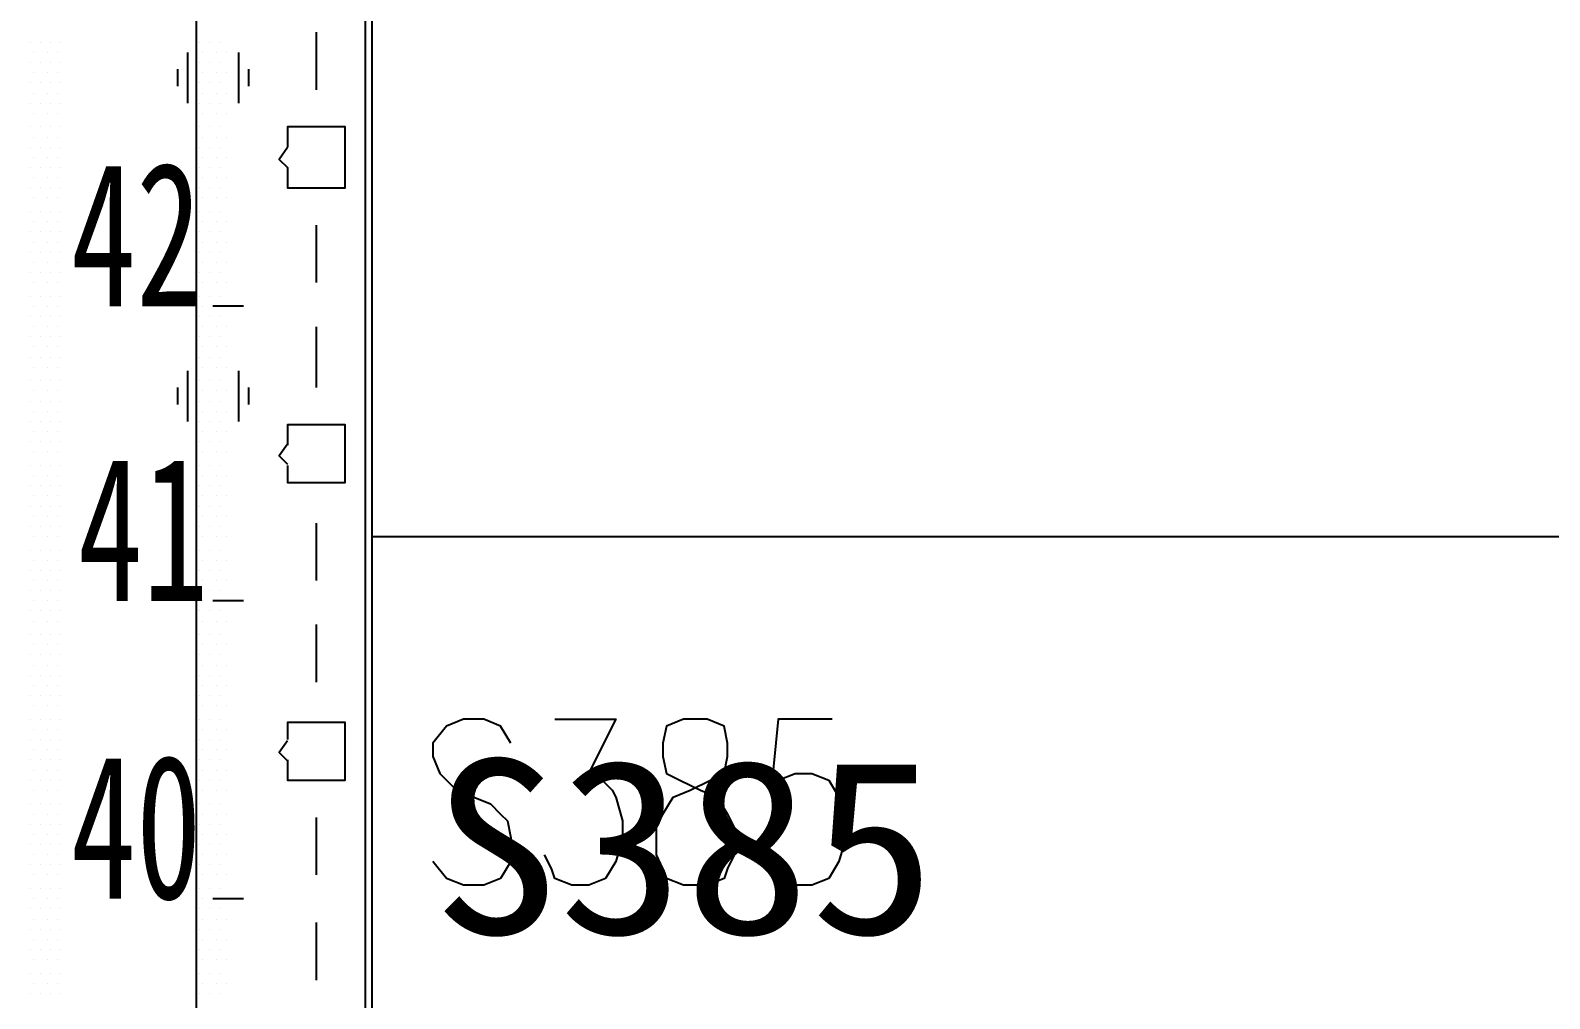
# Model space of a CAD drawing. Header units: metres. Extents: x 17 to 1264, y 17 to 859.
# Drawn here: x 324.4 to 389.1, y 632.5 to 673.7 of the extents above; entities that cross this region are included whole.
import ezdxf

# ---------------------------------------------------------------- set-up
doc = ezdxf.new("R2010")
doc.units = ezdxf.units.M
for name, color, linetype in [('LINES', 7, 'Continuous'), ('POLYLINES', 4, 'Continuous'), ('RECTS', 7, 'Continuous'), ('TEXTS', 3, 'Continuous')]:
    doc.layers.add(name, color=color, linetype=linetype)

msp = doc.modelspace()

# ---------------------------------------------------------------- linework, layer by layer
at = {"layer": 'LINES'}
for p, q in [((338.97, 144.86), (338.97, 740.16)), ((324.43, 673.2), (324.43, 673.2)), ((324.86, 673.2), (324.86, 673.2)), ((325.29, 673.2), (325.29, 673.2)), ((325.72, 673.2), (325.72, 673.2)), ((331.63, 673.2), (331.63, 673.2)), ((332.06, 673.2), (332.06, 673.2)), ((332.49, 673.2), (332.49, 673.2)), ((336.59, 673.63), (336.59, 671.18)), ((324.57, 672.77), (324.57, 672.77)), ((325.15, 672.77), (325.15, 672.77)), ((325.58, 672.77), (325.58, 672.77)), ((331.12, 672.77), (331.12, 670.61)), ((331.77, 672.77), (331.77, 672.77)), ((332.35, 672.77), (332.35, 672.77)), ((332.78, 672.77), (332.78, 672.77)), ((333.28, 672.77), (333.28, 670.61)), ((324.43, 672.34), (324.43, 672.34)), ((324.57, 671.9), (324.57, 671.9)), ((324.86, 672.34), (324.86, 672.34)), ((325.15, 671.9), (325.15, 671.9)), ((325.29, 672.34), (325.29, 672.34)), ((325.58, 671.9), (325.58, 671.9)), ((325.72, 672.34), (325.72, 672.34)), ((330.69, 672.05), (330.69, 671.33)), ((331.63, 672.34), (331.63, 672.34)), ((331.77, 671.9), (331.77, 671.9)), ((332.06, 672.34), (332.06, 672.34)), ((332.35, 671.9), (332.35, 671.9)), ((332.49, 672.34), (332.49, 672.34)), ((332.78, 671.9), (332.78, 671.9)), ((333.71, 672.05), (333.71, 671.33)), ((324.43, 671.47), (324.43, 671.47)), ((324.86, 671.47), (324.86, 671.47)), ((325.29, 671.47), (325.29, 671.47)), ((325.72, 671.47), (325.72, 671.47)), ((331.63, 671.47), (331.63, 671.47)), ((332.06, 671.47), (332.06, 671.47)), ((332.49, 671.47), (332.49, 671.47)), ((324.43, 670.61), (324.43, 670.61)), ((324.57, 671.04), (324.57, 671.04)), ((324.86, 670.61), (324.86, 670.61)), ((325.15, 671.04), (325.15, 671.04)), ((325.29, 670.61), (325.29, 670.61)), ((325.58, 671.04), (325.58, 671.04)), ((325.72, 670.61), (325.72, 670.61)), ((331.63, 670.61), (331.63, 670.61)), ((331.77, 671.04), (331.77, 671.04)), ((332.06, 670.61), (332.06, 670.61)), ((332.35, 671.04), (332.35, 671.04)), ((332.49, 670.61), (332.49, 670.61)), ((332.78, 671.04), (332.78, 671.04)), ((324.57, 670.18), (324.57, 670.18)), ((325.15, 670.18), (325.15, 670.18)), ((325.58, 670.18), (325.58, 670.18)), ((331.77, 670.18), (331.77, 670.18)), ((332.35, 670.18), (332.35, 670.18)), ((332.78, 670.18), (332.78, 670.18)), ((324.43, 669.6), (324.43, 669.6)), ((324.57, 669.17), (324.57, 669.17)), ((324.86, 669.6), (324.86, 669.6)), ((325.15, 669.17), (325.15, 669.17)), ((325.29, 669.6), (325.29, 669.6)), ((325.58, 669.17), (325.58, 669.17)), ((325.72, 669.6), (325.72, 669.6)), ((331.63, 669.6), (331.63, 669.6)), ((331.77, 669.17), (331.77, 669.17)), ((332.06, 669.6), (332.06, 669.6)), ((332.35, 669.17), (332.35, 669.17)), ((332.49, 669.6), (332.49, 669.6)), ((332.78, 669.17), (332.78, 669.17)), ((324.43, 668.74), (324.43, 668.74)), ((324.86, 668.74), (324.86, 668.74)), ((325.29, 668.74), (325.29, 668.74)), ((325.72, 668.74), (325.72, 668.74)), ((331.63, 668.74), (331.63, 668.74)), ((332.06, 668.74), (332.06, 668.74)), ((332.49, 668.74), (332.49, 668.74)), ((324.43, 667.87), (324.43, 667.87)), ((324.57, 668.3), (324.57, 668.3)), ((324.86, 667.87), (324.86, 667.87)), ((325.15, 668.3), (325.15, 668.3)), ((325.29, 667.87), (325.29, 667.87)), ((325.58, 668.3), (325.58, 668.3)), ((325.72, 667.87), (325.72, 667.87)), ((331.63, 667.87), (331.63, 667.87)), ((331.77, 668.3), (331.77, 668.3)), ((332.06, 667.87), (332.06, 667.87)), ((332.35, 668.3), (332.35, 668.3)), ((332.49, 667.87), (332.49, 667.87)), ((332.78, 668.3), (332.78, 668.3)), ((324.57, 667.44), (324.57, 667.44)), ((325.15, 667.44), (325.15, 667.44)), ((325.58, 667.44), (325.58, 667.44)), ((331.77, 667.44), (331.77, 667.44)), ((332.35, 667.44), (332.35, 667.44)), ((332.78, 667.44), (332.78, 667.44)), ((324.43, 667.01), (324.43, 667.01)), ((324.57, 666.58), (324.57, 666.58)), ((324.86, 667.01), (324.86, 667.01)), ((325.15, 666.58), (325.15, 666.58)), ((325.29, 667.01), (325.29, 667.01)), ((325.58, 666.58), (325.58, 666.58)), ((325.72, 667.01), (325.72, 667.01)), ((331.63, 667.01), (331.63, 667.01)), ((331.77, 666.58), (331.77, 666.58)), ((332.06, 667.01), (332.06, 667.01)), ((332.35, 666.58), (332.35, 666.58)), ((332.49, 667.01), (332.49, 667.01)), ((332.78, 666.58), (332.78, 666.58)), ((324.43, 666), (324.43, 666)), ((324.86, 666), (324.86, 666)), ((325.29, 666), (325.29, 666)), ((325.72, 666), (325.72, 666)), ((331.63, 666), (331.63, 666)), ((332.06, 666), (332.06, 666)), ((332.49, 666), (332.49, 666)), ((324.57, 665.57), (324.57, 665.57)), ((325.15, 665.57), (325.15, 665.57)), ((325.58, 665.57), (325.58, 665.57)), ((331.77, 665.57), (331.77, 665.57)), ((332.35, 665.57), (332.35, 665.57)), ((332.78, 665.57), (332.78, 665.57)), ((336.59, 665.42), (336.59, 662.98)), ((324.43, 665.14), (324.43, 665.14)), ((324.57, 664.7), (324.57, 664.7)), ((324.86, 665.14), (324.86, 665.14)), ((325.15, 664.7), (325.15, 664.7)), ((325.29, 665.14), (325.29, 665.14)), ((325.58, 664.7), (325.58, 664.7)), ((325.72, 665.14), (325.72, 665.14)), ((331.63, 665.14), (331.63, 665.14)), ((331.77, 664.7), (331.77, 664.7)), ((332.06, 665.14), (332.06, 665.14)), ((332.35, 664.7), (332.35, 664.7)), ((332.49, 665.14), (332.49, 665.14)), ((332.78, 664.7), (332.78, 664.7)), ((324.43, 664.27), (324.43, 664.27)), ((324.86, 664.27), (324.86, 664.27)), ((325.29, 664.27), (325.29, 664.27)), ((325.72, 664.27), (325.72, 664.27)), ((331.63, 664.27), (331.63, 664.27)), ((332.06, 664.27), (332.06, 664.27)), ((332.49, 664.27), (332.49, 664.27)), ((324.43, 663.41), (324.43, 663.41)), ((324.57, 663.84), (324.57, 663.84)), ((324.86, 663.41), (324.86, 663.41)), ((325.15, 663.84), (325.15, 663.84)), ((325.29, 663.41), (325.29, 663.41)), ((325.58, 663.84), (325.58, 663.84)), ((325.72, 663.41), (325.72, 663.41)), ((331.63, 663.41), (331.63, 663.41)), ((331.77, 663.84), (331.77, 663.84)), ((332.06, 663.41), (332.06, 663.41)), ((332.35, 663.84), (332.35, 663.84)), ((332.49, 663.41), (332.49, 663.41)), ((332.78, 663.84), (332.78, 663.84)), ((324.57, 662.98), (324.57, 662.98)), ((325.15, 662.98), (325.15, 662.98)), ((325.58, 662.98), (325.58, 662.98)), ((331.77, 662.98), (331.77, 662.98)), ((332.35, 662.98), (332.35, 662.98)), ((332.78, 662.98), (332.78, 662.98)), ((324.43, 662.4), (324.43, 662.4)), ((324.86, 662.4), (324.86, 662.4)), ((325.29, 662.4), (325.29, 662.4)), ((325.72, 662.4), (325.72, 662.4)), ((331.63, 662.4), (331.63, 662.4)), ((332.06, 662.4), (332.06, 662.4)), ((332.49, 662.4), (332.49, 662.4)), ((324.43, 661.54), (324.43, 661.54)), ((324.57, 661.97), (324.57, 661.97)), ((324.86, 661.54), (324.86, 661.54)), ((325.15, 661.97), (325.15, 661.97)), ((325.29, 661.54), (325.29, 661.54)), ((325.58, 661.97), (325.58, 661.97)), ((325.72, 661.54), (325.72, 661.54)), ((331.63, 661.54), (331.63, 661.54)), ((331.77, 661.97), (331.77, 661.97)), ((332.06, 661.54), (332.06, 661.54)), ((333.5, 661.97), (332.2, 661.97)), ((332.35, 661.97), (332.35, 661.97)), ((332.49, 661.54), (332.49, 661.54)), ((332.78, 661.97), (332.78, 661.97)), ((324.57, 661.1), (324.57, 661.1)), ((325.15, 661.1), (325.15, 661.1)), ((325.58, 661.1), (325.58, 661.1)), ((331.77, 661.1), (331.77, 661.1)), ((332.35, 661.1), (332.35, 661.1)), ((332.78, 661.1), (332.78, 661.1)), ((336.59, 661.1), (336.59, 658.51)), ((324.43, 660.67), (324.43, 660.67)), ((324.57, 660.24), (324.57, 660.24)), ((324.86, 660.67), (324.86, 660.67)), ((325.15, 660.24), (325.15, 660.24)), ((325.29, 660.67), (325.29, 660.67)), ((325.58, 660.24), (325.58, 660.24)), ((325.72, 660.67), (325.72, 660.67)), ((331.63, 660.67), (331.63, 660.67)), ((331.77, 660.24), (331.77, 660.24)), ((332.06, 660.67), (332.06, 660.67)), ((332.35, 660.24), (332.35, 660.24)), ((332.49, 660.67), (332.49, 660.67)), ((332.78, 660.24), (332.78, 660.24)), ((324.43, 659.81), (324.43, 659.81)), ((324.86, 659.81), (324.86, 659.81)), ((325.29, 659.81), (325.29, 659.81)), ((325.72, 659.81), (325.72, 659.81)), ((331.63, 659.81), (331.63, 659.81)), ((332.06, 659.81), (332.06, 659.81)), ((332.49, 659.81), (332.49, 659.81)), ((324.43, 658.8), (324.43, 658.8)), ((324.57, 659.38), (324.57, 659.38)), ((324.86, 658.8), (324.86, 658.8)), ((325.15, 659.38), (325.15, 659.38)), ((325.29, 658.8), (325.29, 658.8)), ((325.58, 659.38), (325.58, 659.38)), ((325.72, 658.8), (325.72, 658.8)), ((331.12, 659.23), (331.12, 657.07)), ((331.63, 658.8), (331.63, 658.8)), ((331.77, 659.38), (331.77, 659.38)), ((332.06, 658.8), (332.06, 658.8)), ((332.35, 659.38), (332.35, 659.38)), ((332.49, 658.8), (332.49, 658.8)), ((332.78, 659.38), (332.78, 659.38)), ((333.28, 659.23), (333.28, 657.07)), ((324.57, 658.37), (324.57, 658.37)), ((325.15, 658.37), (325.15, 658.37)), ((325.58, 658.37), (325.58, 658.37)), ((330.69, 658.51), (330.69, 657.79)), ((331.77, 658.37), (331.77, 658.37)), ((332.35, 658.37), (332.35, 658.37)), ((332.78, 658.37), (332.78, 658.37)), ((333.71, 658.51), (333.71, 657.79)), ((324.43, 657.94), (324.43, 657.94)), ((324.57, 657.5), (324.57, 657.5)), ((324.86, 657.94), (324.86, 657.94)), ((325.15, 657.5), (325.15, 657.5)), ((325.29, 657.94), (325.29, 657.94)), ((325.58, 657.5), (325.58, 657.5)), ((325.72, 657.94), (325.72, 657.94)), ((331.63, 657.94), (331.63, 657.94)), ((331.77, 657.5), (331.77, 657.5)), ((332.06, 657.94), (332.06, 657.94)), ((332.35, 657.5), (332.35, 657.5)), ((332.49, 657.94), (332.49, 657.94)), ((332.78, 657.5), (332.78, 657.5)), ((324.43, 657.07), (324.43, 657.07)), ((324.86, 657.07), (324.86, 657.07)), ((325.29, 657.07), (325.29, 657.07)), ((325.72, 657.07), (325.72, 657.07)), ((331.63, 657.07), (331.63, 657.07)), ((332.06, 657.07), (332.06, 657.07)), ((332.49, 657.07), (332.49, 657.07)), ((324.43, 656.21), (324.43, 656.21)), ((324.57, 656.64), (324.57, 656.64)), ((324.86, 656.21), (324.86, 656.21)), ((325.15, 656.64), (325.15, 656.64)), ((325.29, 656.21), (325.29, 656.21)), ((325.58, 656.64), (325.58, 656.64)), ((325.72, 656.21), (325.72, 656.21)), ((331.63, 656.21), (331.63, 656.21)), ((331.77, 656.64), (331.77, 656.64)), ((332.06, 656.21), (332.06, 656.21)), ((332.35, 656.64), (332.35, 656.64)), ((332.49, 656.21), (332.49, 656.21)), ((332.78, 656.64), (332.78, 656.64)), ((324.57, 655.78), (324.57, 655.78)), ((325.15, 655.78), (325.15, 655.78)), ((325.58, 655.78), (325.58, 655.78)), ((331.77, 655.78), (331.77, 655.78)), ((332.35, 655.78), (332.35, 655.78)), ((332.78, 655.78), (332.78, 655.78)), ((324.43, 655.2), (324.43, 655.2)), ((324.86, 655.2), (324.86, 655.2)), ((325.29, 655.2), (325.29, 655.2)), ((325.72, 655.2), (325.72, 655.2)), ((331.63, 655.2), (331.63, 655.2)), ((332.06, 655.2), (332.06, 655.2)), ((332.49, 655.2), (332.49, 655.2)), ((324.43, 654.34), (324.43, 654.34)), ((324.57, 654.77), (324.57, 654.77)), ((324.86, 654.34), (324.86, 654.34)), ((325.15, 654.77), (325.15, 654.77)), ((325.29, 654.34), (325.29, 654.34)), ((325.58, 654.77), (325.58, 654.77)), ((325.72, 654.34), (325.72, 654.34)), ((331.63, 654.34), (331.63, 654.34)), ((331.77, 654.77), (331.77, 654.77)), ((332.06, 654.34), (332.06, 654.34)), ((332.35, 654.77), (332.35, 654.77)), ((332.49, 654.34), (332.49, 654.34)), ((332.78, 654.77), (332.78, 654.77)), ((324.57, 653.9), (324.57, 653.9)), ((325.15, 653.9), (325.15, 653.9)), ((325.58, 653.9), (325.58, 653.9)), ((331.77, 653.9), (331.77, 653.9)), ((332.35, 653.9), (332.35, 653.9)), ((332.78, 653.9), (332.78, 653.9)), ((324.43, 653.47), (324.43, 653.47)), ((324.57, 653.04), (324.57, 653.04)), ((324.86, 653.47), (324.86, 653.47)), ((325.15, 653.04), (325.15, 653.04)), ((325.29, 653.47), (325.29, 653.47)), ((325.58, 653.04), (325.58, 653.04)), ((325.72, 653.47), (325.72, 653.47)), ((331.63, 653.47), (331.63, 653.47)), ((331.77, 653.04), (331.77, 653.04)), ((332.06, 653.47), (332.06, 653.47)), ((332.35, 653.04), (332.35, 653.04)), ((332.49, 653.47), (332.49, 653.47)), ((332.78, 653.04), (332.78, 653.04)), ((324.43, 652.61), (324.43, 652.61)), ((324.86, 652.61), (324.86, 652.61)), ((325.29, 652.61), (325.29, 652.61)), ((325.72, 652.61), (325.72, 652.61)), ((331.63, 652.61), (331.63, 652.61)), ((332.06, 652.61), (332.06, 652.61)), ((332.49, 652.61), (332.49, 652.61)), ((336.59, 652.75), (336.59, 650.3)), ((324.57, 652.18), (324.57, 652.18)), ((325.15, 652.18), (325.15, 652.18)), ((325.58, 652.18), (325.58, 652.18)), ((331.77, 652.18), (331.77, 652.18)), ((332.35, 652.18), (332.35, 652.18)), ((332.78, 652.18), (332.78, 652.18)), ((324.43, 651.6), (324.43, 651.6)), ((324.57, 651.17), (324.57, 651.17)), ((324.86, 651.6), (324.86, 651.6)), ((325.15, 651.17), (325.15, 651.17)), ((325.29, 651.6), (325.29, 651.6)), ((325.58, 651.17), (325.58, 651.17)), ((325.72, 651.6), (325.72, 651.6)), ((331.63, 651.6), (331.63, 651.6)), ((331.77, 651.17), (331.77, 651.17)), ((332.06, 651.6), (332.06, 651.6)), ((332.35, 651.17), (332.35, 651.17)), ((332.49, 651.6), (332.49, 651.6)), ((332.78, 651.17), (332.78, 651.17)), ((324.43, 650.74), (324.43, 650.74)), ((324.86, 650.74), (324.86, 650.74)), ((325.29, 650.74), (325.29, 650.74)), ((325.72, 650.74), (325.72, 650.74)), ((331.63, 650.74), (331.63, 650.74)), ((332.06, 650.74), (332.06, 650.74)), ((332.49, 650.74), (332.49, 650.74)), ((324.43, 649.87), (324.43, 649.87)), ((324.57, 650.3), (324.57, 650.3)), ((324.86, 649.87), (324.86, 649.87)), ((325.15, 650.3), (325.15, 650.3)), ((325.29, 649.87), (325.29, 649.87)), ((325.58, 650.3), (325.58, 650.3)), ((325.72, 649.87), (325.72, 649.87)), ((331.63, 649.87), (331.63, 649.87)), ((331.77, 650.3), (331.77, 650.3)), ((332.06, 649.87), (332.06, 649.87)), ((332.35, 650.3), (332.35, 650.3)), ((332.49, 649.87), (332.49, 649.87)), ((332.78, 650.3), (332.78, 650.3)), ((324.57, 649.44), (324.57, 649.44)), ((325.15, 649.44), (325.15, 649.44)), ((325.58, 649.44), (325.58, 649.44)), ((331.77, 649.44), (331.77, 649.44)), ((333.5, 649.44), (332.2, 649.44)), ((332.35, 649.44), (332.35, 649.44)), ((332.78, 649.44), (332.78, 649.44)), ((324.43, 649.01), (324.43, 649.01)), ((324.57, 648.58), (324.57, 648.58)), ((324.86, 649.01), (324.86, 649.01)), ((325.15, 648.58), (325.15, 648.58)), ((325.29, 649.01), (325.29, 649.01)), ((325.58, 648.58), (325.58, 648.58)), ((325.72, 649.01), (325.72, 649.01)), ((331.63, 649.01), (331.63, 649.01)), ((331.77, 648.58), (331.77, 648.58)), ((332.06, 649.01), (332.06, 649.01)), ((332.35, 648.58), (332.35, 648.58)), ((332.49, 649.01), (332.49, 649.01)), ((332.78, 648.58), (332.78, 648.58)), ((324.43, 648), (324.43, 648)), ((324.86, 648), (324.86, 648)), ((325.29, 648), (325.29, 648)), ((325.72, 648), (325.72, 648)), ((331.63, 648), (331.63, 648)), ((332.06, 648), (332.06, 648)), ((332.49, 648), (332.49, 648)), ((336.59, 648.43), (336.59, 645.98)), ((324.57, 647.57), (324.57, 647.57)), ((325.15, 647.57), (325.15, 647.57)), ((325.58, 647.57), (325.58, 647.57)), ((331.77, 647.57), (331.77, 647.57)), ((332.35, 647.57), (332.35, 647.57)), ((332.78, 647.57), (332.78, 647.57)), ((324.43, 647.14), (324.43, 647.14)), ((324.57, 646.7), (324.57, 646.7)), ((324.86, 647.14), (324.86, 647.14)), ((325.15, 646.7), (325.15, 646.7)), ((325.29, 647.14), (325.29, 647.14)), ((325.58, 646.7), (325.58, 646.7)), ((325.72, 647.14), (325.72, 647.14)), ((331.63, 647.14), (331.63, 647.14)), ((331.77, 646.7), (331.77, 646.7)), ((332.06, 647.14), (332.06, 647.14)), ((332.35, 646.7), (332.35, 646.7)), ((332.49, 647.14), (332.49, 647.14)), ((332.78, 646.7), (332.78, 646.7)), ((324.43, 646.27), (324.43, 646.27)), ((324.86, 646.27), (324.86, 646.27)), ((325.29, 646.27), (325.29, 646.27)), ((325.72, 646.27), (325.72, 646.27)), ((331.63, 646.27), (331.63, 646.27)), ((332.06, 646.27), (332.06, 646.27)), ((332.49, 646.27), (332.49, 646.27)), ((324.43, 645.41), (324.43, 645.41)), ((324.57, 645.84), (324.57, 645.84)), ((324.86, 645.41), (324.86, 645.41)), ((325.15, 645.84), (325.15, 645.84)), ((325.29, 645.41), (325.29, 645.41)), ((325.58, 645.84), (325.58, 645.84)), ((325.72, 645.41), (325.72, 645.41)), ((331.63, 645.41), (331.63, 645.41)), ((331.77, 645.84), (331.77, 645.84)), ((332.06, 645.41), (332.06, 645.41)), ((332.35, 645.84), (332.35, 645.84)), ((332.49, 645.41), (332.49, 645.41)), ((332.78, 645.84), (332.78, 645.84)), ((324.57, 644.98), (324.57, 644.98)), ((325.15, 644.98), (325.15, 644.98)), ((325.58, 644.98), (325.58, 644.98)), ((331.77, 644.98), (331.77, 644.98)), ((332.35, 644.98), (332.35, 644.98)), ((332.78, 644.98), (332.78, 644.98)), ((324.43, 644.4), (324.43, 644.4)), ((324.57, 643.97), (324.57, 643.97)), ((324.86, 644.4), (324.86, 644.4)), ((325.15, 643.97), (325.15, 643.97)), ((325.29, 644.4), (325.29, 644.4)), ((325.58, 643.97), (325.58, 643.97)), ((325.72, 644.4), (325.72, 644.4)), ((331.63, 644.4), (331.63, 644.4)), ((331.77, 643.97), (331.77, 643.97)), ((332.06, 644.4), (332.06, 644.4)), ((332.35, 643.97), (332.35, 643.97)), ((332.49, 644.4), (332.49, 644.4)), ((332.78, 643.97), (332.78, 643.97)), ((324.43, 643.54), (324.43, 643.54)), ((324.86, 643.54), (324.86, 643.54)), ((325.29, 643.54), (325.29, 643.54)), ((325.72, 643.54), (325.72, 643.54)), ((331.63, 643.54), (331.63, 643.54)), ((332.06, 643.54), (332.06, 643.54)), ((332.49, 643.54), (332.49, 643.54)), ((324.43, 642.67), (324.43, 642.67)), ((324.57, 643.1), (324.57, 643.1)), ((324.86, 642.67), (324.86, 642.67)), ((325.15, 643.1), (325.15, 643.1)), ((325.29, 642.67), (325.29, 642.67)), ((325.58, 643.1), (325.58, 643.1)), ((325.72, 642.67), (325.72, 642.67)), ((331.63, 642.67), (331.63, 642.67)), ((331.77, 643.1), (331.77, 643.1)), ((332.06, 642.67), (332.06, 642.67)), ((332.35, 643.1), (332.35, 643.1)), ((332.49, 642.67), (332.49, 642.67)), ((332.78, 643.1), (332.78, 643.1)), ((324.57, 642.24), (324.57, 642.24)), ((325.15, 642.24), (325.15, 642.24)), ((325.58, 642.24), (325.58, 642.24)), ((331.77, 642.24), (331.77, 642.24)), ((332.35, 642.24), (332.35, 642.24)), ((332.78, 642.24), (332.78, 642.24)), ((324.43, 641.81), (324.43, 641.81)), ((324.57, 641.38), (324.57, 641.38)), ((324.86, 641.81), (324.86, 641.81)), ((325.15, 641.38), (325.15, 641.38)), ((325.29, 641.81), (325.29, 641.81)), ((325.58, 641.38), (325.58, 641.38)), ((325.72, 641.81), (325.72, 641.81)), ((331.63, 641.81), (331.63, 641.81)), ((331.77, 641.38), (331.77, 641.38)), ((332.06, 641.81), (332.06, 641.81)), ((332.35, 641.38), (332.35, 641.38)), ((332.49, 641.81), (332.49, 641.81)), ((332.78, 641.38), (332.78, 641.38)), ((324.43, 640.8), (324.43, 640.8)), ((324.86, 640.8), (324.86, 640.8)), ((325.29, 640.8), (325.29, 640.8)), ((325.72, 640.8), (325.72, 640.8)), ((331.63, 640.8), (331.63, 640.8)), ((332.06, 640.8), (332.06, 640.8)), ((332.49, 640.8), (332.49, 640.8)), ((324.57, 640.37), (324.57, 640.37)), ((325.15, 640.37), (325.15, 640.37)), ((325.58, 640.37), (325.58, 640.37)), ((331.77, 640.37), (331.77, 640.37)), ((332.35, 640.37), (332.35, 640.37)), ((332.78, 640.37), (332.78, 640.37)), ((336.59, 640.22), (336.59, 637.78)), ((324.43, 639.94), (324.43, 639.94)), ((324.57, 639.5), (324.57, 639.5)), ((324.86, 639.94), (324.86, 639.94)), ((325.15, 639.5), (325.15, 639.5)), ((325.29, 639.94), (325.29, 639.94)), ((325.58, 639.5), (325.58, 639.5)), ((325.72, 639.94), (325.72, 639.94)), ((331.63, 639.94), (331.63, 639.94)), ((331.77, 639.5), (331.77, 639.5)), ((332.06, 639.94), (332.06, 639.94)), ((332.35, 639.5), (332.35, 639.5)), ((332.49, 639.94), (332.49, 639.94)), ((332.78, 639.5), (332.78, 639.5)), ((324.43, 639.07), (324.43, 639.07)), ((324.86, 639.07), (324.86, 639.07)), ((325.29, 639.07), (325.29, 639.07)), ((325.72, 639.07), (325.72, 639.07)), ((331.63, 639.07), (331.63, 639.07)), ((332.06, 639.07), (332.06, 639.07)), ((332.49, 639.07), (332.49, 639.07)), ((324.43, 638.21), (324.43, 638.21)), ((324.57, 638.64), (324.57, 638.64)), ((324.86, 638.21), (324.86, 638.21)), ((325.15, 638.64), (325.15, 638.64)), ((325.29, 638.21), (325.29, 638.21)), ((325.58, 638.64), (325.58, 638.64)), ((325.72, 638.21), (325.72, 638.21)), ((331.63, 638.21), (331.63, 638.21)), ((331.77, 638.64), (331.77, 638.64)), ((332.06, 638.21), (332.06, 638.21)), ((332.35, 638.64), (332.35, 638.64)), ((332.49, 638.21), (332.49, 638.21)), ((332.78, 638.64), (332.78, 638.64)), ((324.57, 637.78), (324.57, 637.78)), ((325.15, 637.78), (325.15, 637.78)), ((325.58, 637.78), (325.58, 637.78)), ((331.77, 637.78), (331.77, 637.78)), ((332.35, 637.78), (332.35, 637.78)), ((332.78, 637.78), (332.78, 637.78)), ((324.43, 637.2), (324.43, 637.2)), ((324.86, 637.2), (324.86, 637.2)), ((325.29, 637.2), (325.29, 637.2)), ((325.72, 637.2), (325.72, 637.2)), ((331.63, 637.2), (331.63, 637.2)), ((332.06, 637.2), (332.06, 637.2)), ((332.49, 637.2), (332.49, 637.2)), ((324.43, 636.34), (324.43, 636.34)), ((324.57, 636.77), (324.57, 636.77)), ((324.86, 636.34), (324.86, 636.34)), ((325.15, 636.77), (325.15, 636.77)), ((325.29, 636.34), (325.29, 636.34)), ((325.58, 636.77), (325.58, 636.77)), ((325.72, 636.34), (325.72, 636.34)), ((331.63, 636.34), (331.63, 636.34)), ((331.77, 636.77), (331.77, 636.77)), ((332.06, 636.34), (332.06, 636.34)), ((333.5, 636.77), (332.2, 636.77)), ((332.35, 636.77), (332.35, 636.77)), ((332.49, 636.34), (332.49, 636.34)), ((332.78, 636.77), (332.78, 636.77)), ((324.57, 635.9), (324.57, 635.9)), ((325.15, 635.9), (325.15, 635.9)), ((325.58, 635.9), (325.58, 635.9)), ((331.77, 635.9), (331.77, 635.9)), ((332.35, 635.9), (332.35, 635.9)), ((332.78, 635.9), (332.78, 635.9)), ((336.59, 635.76), (336.59, 633.31)), ((324.43, 635.47), (324.43, 635.47)), ((324.57, 635.04), (324.57, 635.04)), ((324.86, 635.47), (324.86, 635.47)), ((325.15, 635.04), (325.15, 635.04)), ((325.29, 635.47), (325.29, 635.47)), ((325.58, 635.04), (325.58, 635.04)), ((325.72, 635.47), (325.72, 635.47)), ((331.63, 635.47), (331.63, 635.47)), ((331.77, 635.04), (331.77, 635.04)), ((332.06, 635.47), (332.06, 635.47)), ((332.35, 635.04), (332.35, 635.04)), ((332.49, 635.47), (332.49, 635.47)), ((332.78, 635.04), (332.78, 635.04)), ((324.43, 634.61), (324.43, 634.61)), ((324.86, 634.61), (324.86, 634.61)), ((325.29, 634.61), (325.29, 634.61)), ((325.72, 634.61), (325.72, 634.61)), ((331.63, 634.61), (331.63, 634.61)), ((332.06, 634.61), (332.06, 634.61)), ((332.49, 634.61), (332.49, 634.61)), ((324.43, 633.6), (324.43, 633.6)), ((324.57, 634.18), (324.57, 634.18)), ((324.86, 633.6), (324.86, 633.6)), ((325.15, 634.18), (325.15, 634.18)), ((325.29, 633.6), (325.29, 633.6)), ((325.58, 634.18), (325.58, 634.18)), ((325.72, 633.6), (325.72, 633.6)), ((331.63, 633.6), (331.63, 633.6)), ((331.77, 634.18), (331.77, 634.18)), ((332.06, 633.6), (332.06, 633.6)), ((332.35, 634.18), (332.35, 634.18)), ((332.49, 633.6), (332.49, 633.6)), ((332.78, 634.18), (332.78, 634.18)), ((324.57, 633.17), (324.57, 633.17)), ((325.15, 633.17), (325.15, 633.17)), ((325.58, 633.17), (325.58, 633.17)), ((331.77, 633.17), (331.77, 633.17)), ((332.35, 633.17), (332.35, 633.17)), ((332.78, 633.17), (332.78, 633.17)), ((324.43, 632.74), (324.43, 632.74)), ((324.86, 632.74), (324.86, 632.74)), ((325.29, 632.74), (325.29, 632.74)), ((325.72, 632.74), (325.72, 632.74)), ((331.63, 632.74), (331.63, 632.74)), ((332.06, 632.74), (332.06, 632.74)), ((332.49, 632.74), (332.49, 632.74))]:
    msp.add_line(p, q, dxfattribs=at)
at = {"layer": 'POLYLINES'}
for points in [[(331.48, 740.16), (331.48, 598.18), (331.48, 144.86)], [(338.68, 722.88), (338.68, 583.92), (338.68, 144.86)], [(335.37, 667.87), (335.37, 667.01), (337.82, 667.01), (337.82, 669.6), (335.37, 669.6), (335.37, 668.74)], [(335.37, 668.72), (335.02, 668.22), (335.37, 667.87)], [(335.37, 655.2), (335.37, 654.48), (337.82, 654.48), (337.82, 656.93), (335.37, 656.93), (335.37, 656.06)], [(335.37, 656.1), (335.02, 655.61), (335.37, 655.25)], [(335.37, 642.67), (335.37, 641.81), (337.82, 641.81), (337.82, 644.26), (335.37, 644.26), (335.37, 643.54)], [(344.87, 643.39), (344.44, 644.11), (343.72, 644.4), (342.86, 644.4), (342.14, 644.11), (341.56, 643.39), (341.56, 642.82), (341.85, 642.1), (342.14, 641.81), (342.57, 641.38), (344.01, 640.8), (344.44, 640.37), (344.73, 640.08), (344.87, 639.36), (344.87, 638.35), (344.44, 637.63), (343.72, 637.34), (342.86, 637.34), (342.14, 637.63), (341.56, 638.35)], [(346.75, 644.4), (349.34, 644.4), (348.04, 641.81), (348.76, 641.81), (349.19, 641.38), (349.34, 641.09), (349.63, 640.08), (349.63, 639.36), (349.34, 638.35), (348.91, 637.63), (348.19, 637.34), (347.47, 637.34), (346.75, 637.63), (346.6, 638.06), (346.31, 638.64)], [(352.22, 644.4), (351.5, 644.11), (351.35, 643.39), (351.35, 642.82), (351.5, 642.1), (352.07, 641.81), (352.94, 641.38), (353.66, 641.09), (354.09, 640.37), (354.38, 639.79), (354.38, 638.64), (354.09, 638.06), (353.95, 637.63), (353.23, 637.34), (352.22, 637.34), (351.5, 637.63), (351.35, 638.06), (351.07, 638.64), (351.07, 639.79), (351.35, 640.37), (351.79, 641.09), (352.51, 641.38), (353.37, 641.81), (353.95, 642.1), (354.09, 642.82), (354.09, 643.39), (353.95, 644.11), (353.23, 644.4), (352.22, 644.4)], [(358.55, 644.4), (356.25, 644.4), (355.96, 641.38), (356.25, 641.81), (356.97, 642.1), (357.69, 642.1), (358.41, 641.81), (358.84, 641.09), (359.13, 640.08), (359.13, 639.36), (358.84, 638.35), (358.41, 637.63), (357.69, 637.34), (356.97, 637.34), (356.25, 637.63), (355.96, 638.06), (355.82, 638.64)], [(335.37, 643.49), (335.02, 642.99), (335.37, 642.64)]]:
    msp.add_lwpolyline(points, dxfattribs=at)
at = {"layer": 'RECTS'}
msp.add_lwpolyline([(338.97, 652.18), (479.66, 652.18), (479.66, 384.77), (338.97, 384.77)], dxfattribs=at)

# ---------------------------------------------------------------- texts
at = {"layer": 'TEXTS'}
for s, height, width, p in [('42', 6.13, 0.666667, (326.15, 661.97)), ('41', 6.13, 0.666667, (326.44, 649.44)), ('40', 6.13, 0.666667, (326.15, 636.77)), ('S385', 7.42, 1.06027, (341.56, 635.27))]:
    msp.add_text(s, height=height, dxfattribs=dict(at, width=width)).set_placement(p)

doc.saveas('drawing.dxf')
